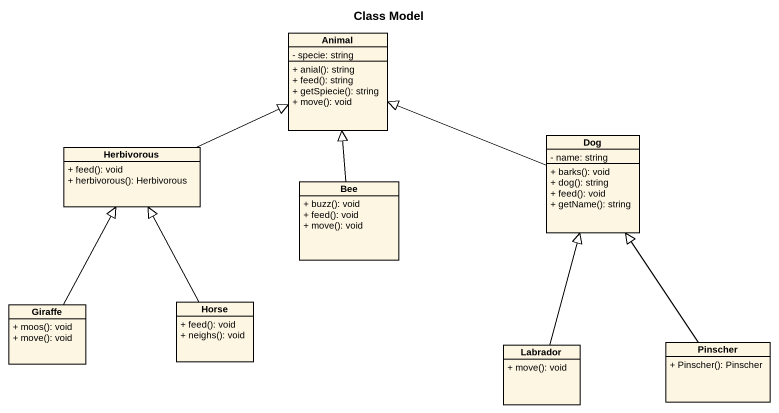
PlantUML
@startuml
title Class Model
hide circle
hide empty members
skinparam classAttributeIconSize 0
class Animal {
  - specie: string
  + anial(): string
  + feed(): string
  + getSpiecie(): string
  + move(): void
}
class Herbivorous {
  + feed(): void
  + herbivorous(): Herbivorous
}
class Dog {
  - name: string
  + barks(): void
  + dog(): string
  + feed(): void
  + getName(): string
}
class Bee {
  + buzz(): void
  + feed(): void
  + move(): void
}
class Giraffe {
  + moos(): void
  + move(): void
}
class Horse {
  + feed(): void
  + neighs(): void
}
class Labrador {
  + move(): void
}
class Pinscher {
  + Pinscher(): Pinscher
}
Herbivorous -right-|> Animal
Dog -left-|> Animal
Bee -up-|> Animal
Giraffe -up-|> Herbivorous
Horse -up-|> Herbivorous
Labrador -up-|> Dog
Pinscher -up-|> Dog
@enduml
